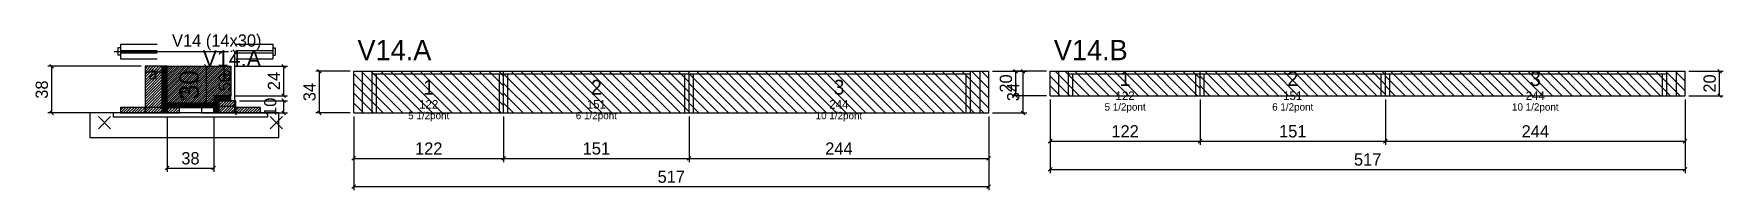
# Model space of a CAD drawing. Extents: x -69 to 1307, y -97 to 31.
import ezdxf
from ezdxf.enums import TextEntityAlignment as Align

# ---------------------------------------------------------------- set-up
doc = ezdxf.new("R2010")
doc.units = 0
for name, color, linetype in [('5', 5, 'Continuous'), ('barrote', 126, 'Continuous'), ('CONCRETO', 251, 'Continuous'), ('COTA', 241, 'Continuous'), ('Cota Seção (2x)', 241, 'Continuous'), ('detalhes', 7, 'Continuous'), ('Hachura', 251, 'Continuous'), ('Madeira', 126, 'Continuous'), ('NOMENCLATURA', 7, 'Continuous'), ('Painéis', 200, 'Continuous'), ('presilha', 224, 'Continuous'), ('Reaproveitamento', 30, 'Continuous'), ('SARR_2.2x7', 40, 'Continuous'), ('SARR_3.5x7', 81, 'Continuous'), ('SCO-___-LAJ', 224, 'Continuous'), ('TENSOR', 224, 'Continuous'), ('texto', 7, 'Continuous'), ('Texto Seção', 7, 'Continuous')]:
    doc.layers.add(name, color=color, linetype=linetype)
doc.dimstyles.new('PAINEL', dxfattribs={"dimtxt": 10, "dimasz": 3, "dimexe": 3, "dimexo": 3, "dimgap": 3, "dimtad": 1, "dimblk": 'OBLIQUE', "dimblk1": 'OBLIQUE', "dimcen": 2.5, "dimclrd": 4, "dimclre": 4, "dimclrt": 240, "dimazin": 3, "dimtfac": 1, "dimtmove": 0, "dimatfit": 3})
doc.dimstyles.new('SECAO2X', dxfattribs={"dimtxt": 16, "dimasz": 3, "dimexe": 3, "dimexo": 3, "dimgap": 3, "dimtad": 1, "dimblk": 'OBLIQUE', "dimblk1": 'OBLIQUE', "dimcen": 2.5, "dimclrd": 4, "dimclre": 4, "dimclrt": 240, "dimazin": 3, "dimtfac": 1, "dimtmove": 0, "dimatfit": 3})

# ---------------------------------------------------------------- blocks, each defined once
blk = doc.blocks.new('_OBLIQUE')
at = {"color": 0, "linetype": 'BYBLOCK'}
blk.add_line((-0.5, -0.5), (0.5, 0.5), dxfattribs=at)

msp = doc.modelspace()

# ---------------------------------------------------------------- hatches: boundary and pattern name
at = {"layer": 'COTA'}
h = msp.add_hatch(dxfattribs=at)
h.set_pattern_fill('ANSI31', scale=0.4)
h.paths.add_polyline_path([(40, -26), (40, 4), (92, 4), (92, -20), (78, -20), (78, -26)])
at = {"layer": 'Hachura'}
h = msp.add_hatch(dxfattribs=at)
h.set_pattern_fill('ANSI31', scale=0.5)
h.paths.add_polyline_path([(22, -34), (36, -34), (36, 4), (22, 4)])
h = msp.add_hatch(dxfattribs=at)
h.set_pattern_fill('ANSI31', scale=0.5)
h.paths.add_polyline_path([(22, -0.4), (36, -0.4), (36, 4), (22, 4)])
h = msp.add_hatch(dxfattribs=at)
h.set_pattern_fill('SOLID')
h.paths.add_polyline_path([(36, -34), (40, -34), (40, 4), (36, 4)])
h = msp.add_hatch(dxfattribs=at)
h.set_pattern_fill('SOLID')
h.paths.add_polyline_path([(40, -29.6), (78, -29.6), (78, -26), (40, -26)])
h = msp.add_hatch(dxfattribs=at)
h.set_pattern_fill('SOLID')
h.paths.add_polyline_path([(78, -24), (92, -24), (92, -20), (78, -20)])
h = msp.add_hatch(dxfattribs=at)
h.set_pattern_fill('SOLID')
h.paths.add_polyline_path([(78, -34), (82, -34), (82, -24), (78, -24)])
h = msp.add_hatch(dxfattribs=at)
h.set_pattern_fill('ANSI31', scale=0.5)
h.paths.add_polyline_path([(82, -34), (96, -34), (96, -24), (82, -24)])
h = msp.add_hatch(dxfattribs=at)
h.set_pattern_fill('ANSI31', scale=0.5)
h.paths.add_polyline_path([(82, -28.4), (96, -28.4), (96, -24), (82, -24)])
h = msp.add_hatch(dxfattribs=at)
h.set_pattern_fill('ANSI31', scale=0.5)
h.paths.add_polyline_path([(2, -34), (22, -34), (22, -29.6), (2, -29.6)])
h = msp.add_hatch(dxfattribs=at)
h.set_pattern_fill('ANSI31', scale=0.5)
h.paths.add_polyline_path([(40, -34), (50, -34), (50, -29.6), (40, -29.6)])
h = msp.add_hatch(dxfattribs=at)
h.set_pattern_fill('ANSI31', scale=0.5)
h.paths.add_polyline_path([(96, -34), (116, -34), (116, -29.6), (96, -29.6)])

# ---------------------------------------------------------------- linework, layer by layer
for p, q in [((0, 19), (0, 13)), ((2, 19), (0, 19)), ((2, 22), (32, 22)), ((2, 22), (2, 10)), ((2, 17), (32, 17)), ((2, 15), (32, 15)), ((96, 22), (126, 22)), ((96, 17), (126, 17)), ((96, 15), (126, 15)), ((126, 22), (126, 10)), ((126, 19), (128, 19)), ((128, 19), (128, 13)), ((2, 13), (0, 13)), ((2, 10), (32, 10)), ((96, 10), (126, 10)), ((126, 13), (128, 13))]:
    msp.add_line(p, q)
at = {"layer": 'barrote'}
msp.add_lwpolyline([(-23, -54), (131, -54), (131, -34), (-23, -34)], close=True, dxfattribs=at)
at = {"layer": 'CONCRETO'}
msp.add_lwpolyline([(40, -26), (40, 4), (92, 4), (92, -20), (78, -20), (78, -26)], close=True, dxfattribs=at)
at = {"layer": 'Madeira'}
for points in [[(22, -34), (36, -34), (36, 4), (22, 4)], [(22, -0.4), (36, -0.4), (36, 4), (22, 4)], [(82, -34), (96, -34), (96, -24), (82, -24)], [(82, -28.4), (96, -28.4), (96, -24), (82, -24)], [(2, -34), (22, -34), (22, -29.6), (2, -29.6)], [(22, -34), (36, -34), (36, -29.6), (22, -29.6)], [(40, -34), (50, -34), (50, -29.6), (40, -29.6)], [(68, -34), (78, -34), (78, -29.6), (68, -29.6)], [(96, -34), (116, -34), (116, -29.6), (96, -29.6)]]:
    msp.add_lwpolyline(points, close=True, dxfattribs=at)
at = {"layer": 'Painéis'}
for p, q in [((192, 0), (314, 0)), ((192, -34), (192, 0)), ((314, -34), (314, 0)), ((314, -34), (314, 0)), ((314, 0), (465, 0)), ((314, -34), (314, 0)), ((465, -34), (465, 0)), ((465, -34), (465, 0)), ((465, 0), (709, 0)), ((465, -34), (465, 0)), ((709, -34), (709, 0)), ((759, 0), (881, 0)), ((759, -20), (759, 0)), ((881, -20), (881, 0)), ((881, -20), (881, 0)), ((881, 0), (1032, 0)), ((881, -20), (881, 0)), ((1032, -20), (1032, 0)), ((1032, -20), (1032, 0)), ((1032, 0), (1276, 0)), ((1032, -20), (1032, 0)), ((1276, -20), (1276, 0)), ((759, -20), (881, -20)), ((881, -20), (1032, -20)), ((1032, -20), (1276, -20)), ((192, -34), (314, -34)), ((314, -34), (465, -34)), ((465, -34), (709, -34))]:
    msp.add_line(p, q, dxfattribs=at)
for points in [[(36, -34), (40, -34), (40, 4), (36, 4)], [(40, -29.6), (78, -29.6), (78, -26), (40, -26)], [(78, -24), (92, -24), (92, -20), (78, -20)], [(78, -34), (82, -34), (82, -24), (78, -24)]]:
    msp.add_lwpolyline(points, close=True, dxfattribs=at)
at = {"layer": 'presilha'}
for p, q in [((-16, -47), (-6, -37)), ((-16, -37), (-6, -47)), ((124, -47), (134, -37)), ((124, -37), (134, -47))]:
    msp.add_line(p, q, dxfattribs=at)
at = {"layer": 'Reaproveitamento', "color": 30}
for p, q in [((232, -34), (198, 0)), ((240, -34), (206, 0)), ((248, -34), (214, 0)), ((256, -34), (222, 0)), ((264, -34), (230, 0)), ((272, -34), (238, 0)), ((280, -34), (246, 0)), ((288, -34), (254, 0)), ((296, -34), (262, 0)), ((304, -34), (270, 0)), ((312, -34), (278, 0)), ((314, -28), (286, 0)), ((314, -20), (294, 0)), ((314, -12), (302, 0)), ((314, -4), (310, 0)), ((354, -34), (320, 0)), ((362, -34), (328, 0)), ((370, -34), (336, 0)), ((378, -34), (344, 0)), ((386, -34), (352, 0)), ((394, -34), (360, 0)), ((402, -34), (368, 0)), ((410, -34), (376, 0)), ((418, -34), (384, 0)), ((426, -34), (392, 0)), ((434, -34), (400, 0)), ((442, -34), (408, 0)), ((450, -34), (416, 0)), ((458, -34), (424, 0)), ((465, -33), (432, 0)), ((465, -25), (440, 0)), ((465, -17), (448, 0)), ((465, -9), (456, 0)), ((465, -1), (464, 0)), ((505, -34), (471, 0)), ((513, -34), (479, 0)), ((521, -34), (487, 0)), ((529, -34), (495, 0)), ((537, -34), (503, 0)), ((545, -34), (511, 0)), ((553, -34), (519, 0)), ((561, -34), (527, 0)), ((569, -34), (535, 0)), ((577, -34), (543, 0)), ((585, -34), (551, 0)), ((593, -34), (559, 0)), ((601, -34), (567, 0)), ((609, -34), (575, 0)), ((617, -34), (583, 0)), ((625, -34), (591, 0)), ((633, -34), (599, 0)), ((641, -34), (607, 0)), ((649, -34), (615, 0)), ((657, -34), (623, 0)), ((665, -34), (631, 0)), ((673, -34), (639, 0)), ((681, -34), (647, 0)), ((689, -34), (655, 0)), ((697, -34), (663, 0)), ((705, -34), (671, 0)), ((709, -30), (679, 0)), ((709, -22), (687, 0)), ((709, -14), (695, 0)), ((709, -6), (703, 0)), ((783, -20), (763, 0)), ((791, -20), (771, 0)), ((799, -20), (779, 0)), ((807, -20), (787, 0)), ((815, -20), (795, 0)), ((823, -20), (803, 0)), ((831, -20), (811, 0)), ((839, -20), (819, 0)), ((847, -20), (827, 0)), ((855, -20), (835, 0)), ((863, -20), (843, 0)), ((871, -20), (851, 0)), ((879, -20), (859, 0)), ((881, -14), (867, 0)), ((881, -6), (875, 0)), ((905, -20), (885, 0)), ((913, -20), (893, 0)), ((921, -20), (901, 0)), ((929, -20), (909, 0)), ((937, -20), (917, 0)), ((945, -20), (925, 0)), ((953, -20), (933, 0)), ((961, -20), (941, 0)), ((969, -20), (949, 0)), ((977, -20), (957, 0)), ((985, -20), (965, 0)), ((993, -20), (973, 0)), ((1001, -20), (981, 0)), ((1009, -20), (989, 0)), ((1017, -20), (997, 0)), ((1025, -20), (1005, 0)), ((1032, -19), (1013, 0)), ((1032, -11), (1021, 0)), ((1032, -3), (1029, 0)), ((1056, -20), (1036, 0)), ((1064, -20), (1044, 0)), ((1072, -20), (1052, 0)), ((1080, -20), (1060, 0)), ((1088, -20), (1068, 0)), ((1096, -20), (1076, 0)), ((1104, -20), (1084, 0)), ((1112, -20), (1092, 0)), ((1120, -20), (1100, 0)), ((1128, -20), (1108, 0)), ((1136, -20), (1116, 0)), ((1144, -20), (1124, 0)), ((1152, -20), (1132, 0)), ((1160, -20), (1140, 0)), ((1168, -20), (1148, 0)), ((1176, -20), (1156, 0)), ((1184, -20), (1164, 0)), ((1192, -20), (1172, 0)), ((1200, -20), (1180, 0)), ((1208, -20), (1188, 0)), ((1216, -20), (1196, 0)), ((1224, -20), (1204, 0)), ((1232, -20), (1212, 0)), ((1240, -20), (1220, 0)), ((1248, -20), (1228, 0)), ((1256, -20), (1236, 0)), ((1264, -20), (1244, 0)), ((1272, -20), (1252, 0)), ((1276, -16), (1260, 0)), ((1276, -8), (1268, 0)), ((1276, 0), (1276, 0)), ((224, -34), (192, -2)), ((216, -34), (192, -10)), ((346, -34), (314, -2)), ((338, -34), (314, -10)), ((497, -34), (465, -2)), ((489, -34), (465, -10)), ((775, -20), (759, -4)), ((767, -20), (759, -12)), ((897, -20), (881, -4)), ((889, -20), (881, -12)), ((1048, -20), (1032, -4)), ((1040, -20), (1032, -12)), ((208, -34), (192, -18)), ((200, -34), (192, -26)), ((330, -34), (314, -18)), ((322, -34), (314, -26)), ((481, -34), (465, -18)), ((473, -34), (465, -26)), ((759, -20), (759, -20)), ((881, -20), (881, -20)), ((1032, -20), (1032, -20)), ((192, -34), (192, -34)), ((314, -34), (314, -34)), ((465, -34), (465, -34))]:
    msp.add_line(p, q, dxfattribs=at)
at = {"layer": 'SARR_2.2x7'}
for p, q in [((199, -34), (199, 0)), ((702, -34), (702, 0)), ((766, -20), (766, 0)), ((1269, -20), (1269, 0)), ((207, -2.2), (314, -2.2)), ((314, -2.2), (465, -2.2)), ((465, -2.2), (694, -2.2)), ((774, -2.2), (881, -2.2)), ((881, -2.2), (1032, -2.2)), ((1032, -2.2), (1261, -2.2))]:
    msp.add_line(p, q, dxfattribs=at)
at = {"layer": 'SARR_3.5x7'}
for p, q in [((207, -34), (207, 0)), ((314, -34), (314, 0)), ((314, -34), (314, 0)), ((465, -34), (465, 0)), ((465, -34), (465, 0)), ((694, -34), (694, 0)), ((774, -20), (774, 0)), ((881, -20), (881, 0)), ((881, -20), (881, 0)), ((1032, -20), (1032, 0)), ((1032, -20), (1032, 0)), ((1261, -20), (1261, 0)), ((210.5, -34), (210.5, -2.2)), ((310.5, -34), (310.5, -2.2)), ((317.5, -34), (317.5, -2.2)), ((461.5, -34), (461.5, -2.2)), ((468.5, -34), (468.5, -2.2)), ((690.5, -34), (690.5, -2.2)), ((777.5, -20), (777.5, -2.2)), ((877.5, -20), (877.5, -2.2)), ((884.5, -20), (884.5, -2.2)), ((1028.5, -20), (1028.5, -2.2)), ((1035.5, -20), (1035.5, -2.2)), ((1257.5, -20), (1257.5, -2.2)), ((774, -20), (777.5, -20)), ((877.5, -20), (881, -20)), ((881, -20), (884.5, -20)), ((1028.5, -20), (1032, -20)), ((1032, -20), (1035.5, -20)), ((1257.5, -20), (1261, -20)), ((207, -34), (210.5, -34)), ((310.5, -34), (314, -34)), ((314, -34), (317.5, -34)), ((461.5, -34), (465, -34)), ((465, -34), (468.5, -34)), ((690.5, -34), (694, -34))]:
    msp.add_line(p, q, dxfattribs=at)
at = {"layer": 'SCO-___-LAJ'}
msp.add_lwpolyline([(-4, -37.2), (122, -37.2), (122, -34), (-4, -34)], close=True, dxfattribs=at)
at = {"layer": 'TENSOR'}
msp.add_line((-3, 16), (90, 16), dxfattribs=at)

# ---------------------------------------------------------------- texts
at = {"layer": '5'}
for s, height, p in [('1', 12, (820, -6)), ('2', 12, (956.5, -6)), ('3', 12, (1154, -6)), ('1', 12, (253, -13)), ('2', 12, (389.5, -13)), ('3', 12, (587, -13)), ('122', 7, (253, -27)), ('151', 7, (389.5, -27)), ('244', 7, (587, -27)), ('122', 7, (820, -20)), ('151', 7, (956.5, -20)), ('244', 7, (1154, -20))]:
    msp.add_text(s, height=height, dxfattribs=at).set_placement(p, align=Align.MIDDLE_CENTER)
at = {"layer": 'detalhes'}
for s, p in [('a', (25, -6.7)), ('b', (85, -6.7)), ('c', (50, -23.5))]:
    msp.add_text(s, height=9.6, dxfattribs=at).set_placement(p)
at = {"layer": 'NOMENCLATURA'}
for s, p in [('V14.A', (195, 9)), ('V14.B', (762, 9))]:
    msp.add_text(s, height=16.5, dxfattribs=at).set_placement(p)
at = {"layer": 'texto', "char_height": 6, "attachment_point": 5}
for s, insert in [('5 1/2pont', (820, -30)), ('6 1/2pont', (956.5, -30)), ('10 1/2pont', (1154, -30)), ('5 1/2pont', (253, -37)), ('6 1/2pont', (389.5, -37)), ('10 1/2pont', (587, -37))]:
    msp.add_mtext(s, dxfattribs=dict(at, insert=insert))
at = {"layer": 'Texto Seção'}
for s, height, p in [('V14 (14x30)', 10, (44, 20)), ('V14.A', 13, (69, 4))]:
    msp.add_text(s, height=height, dxfattribs=at).set_placement(p)

# ---------------------------------------------------------------- dimensions: what is measured, and where the dimension line sits
at = {"layer": 'COTA'}
for base, p1, p2 in [((95, -34), (96, -34), (96, 16)), ((-54, -34), (2, -34), (22, 4)), ((135, -20), (92, -20), (92, 4)), ((164, -34), (192, -34), (192, 0)), ((737, -34), (709, -34), (709, 0)), ((731, -20), (759, -20), (759, 0)), ((1304, -20), (1276, -20), (1276, 0)), ((135, -34), (96, -34), (96, -24))]:
    msp.add_linear_dim(base=base, p1=p1, p2=p2, angle=90, dimstyle='PAINEL', dxfattribs=at).render()
for base, p1, p2 in [((759, -57), (759, -20), (881, -20)), ((759, -80), (759, -20), (1276, -20)), ((881, -57), (881, -20), (1032, -20)), ((1032, -57), (1032, -20), (1276, -20)), ((40, -79), (40, -34), (78, -34)), ((192, -71), (192, -34), (314, -34)), ((192, -94), (192, -34), (709, -34)), ((314, -71), (314, -34), (465, -34)), ((465, -71), (465, -34), (709, -34))]:
    msp.add_linear_dim(base=base, p1=p1, p2=p2, dimstyle='PAINEL', dxfattribs=at).render()
at = {"layer": 'Cota Seção (2x)'}
msp.add_linear_dim(base=(72, -26), p1=(40, -26), p2=(40, 4), angle=90, dimstyle='SECAO2X', dxfattribs=at).render()

doc.saveas('drawing.dxf')
